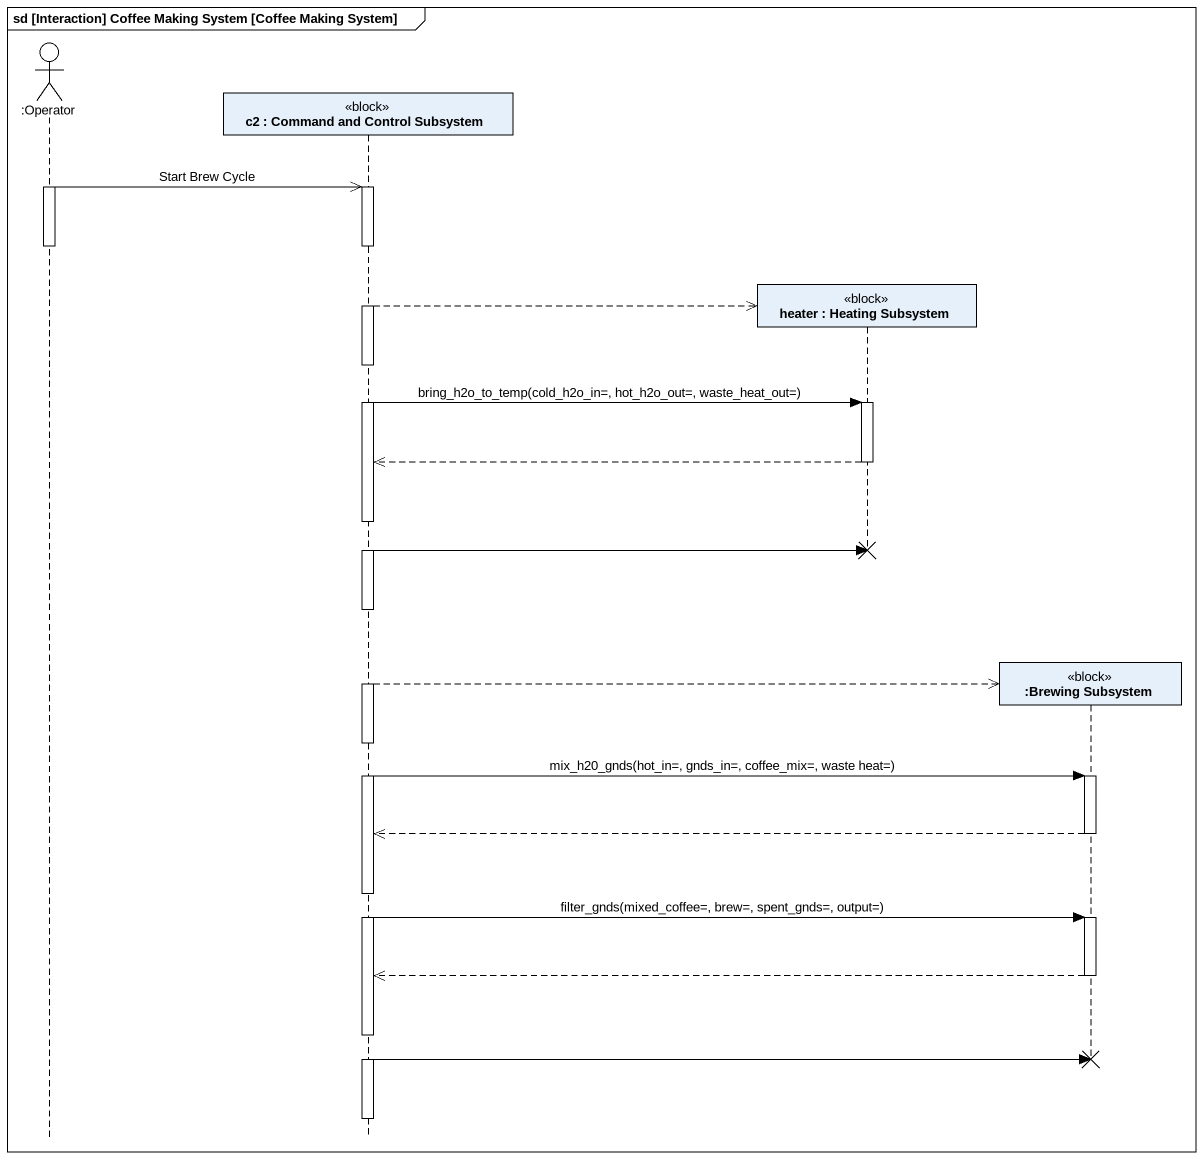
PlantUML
@startuml
mainframe sd [Interaction] Coffee Making System [Coffee Making System]
hide footbox
actor ":Operator" as Operator
participant "c2 : Command and Control Subsystem" as c2 <<block>>
participant "heater : Heating Subsystem" as heater <<block>>
participant ":Brewing Subsystem" as Brewing_Subsystem <<block>>

activate Operator
Operator ->> c2 : Start Brew Cycle
activate c2
deactivate Operator
c2 -->> heater **
c2 -> heater : bring_h2o_to_temp(cold_h2o_in=, hot_h2o_out=, waste_heat_out=)
activate heater
heater -->> c2
deactivate heater
c2 -> heater !!
c2 -->> Brewing_Subsystem **
c2 -> Brewing_Subsystem : mix_h20_gnds(hot_in=, gnds_in=, coffee_mix=, waste heat=)
activate Brewing_Subsystem
Brewing_Subsystem -->> c2
deactivate Brewing_Subsystem
c2 -> Brewing_Subsystem : filter_gnds(mixed_coffee=, brew=, spent_gnds=, output=)
activate Brewing_Subsystem
Brewing_Subsystem -->> c2
deactivate Brewing_Subsystem
c2 -> Brewing_Subsystem !!
deactivate c2
@enduml
